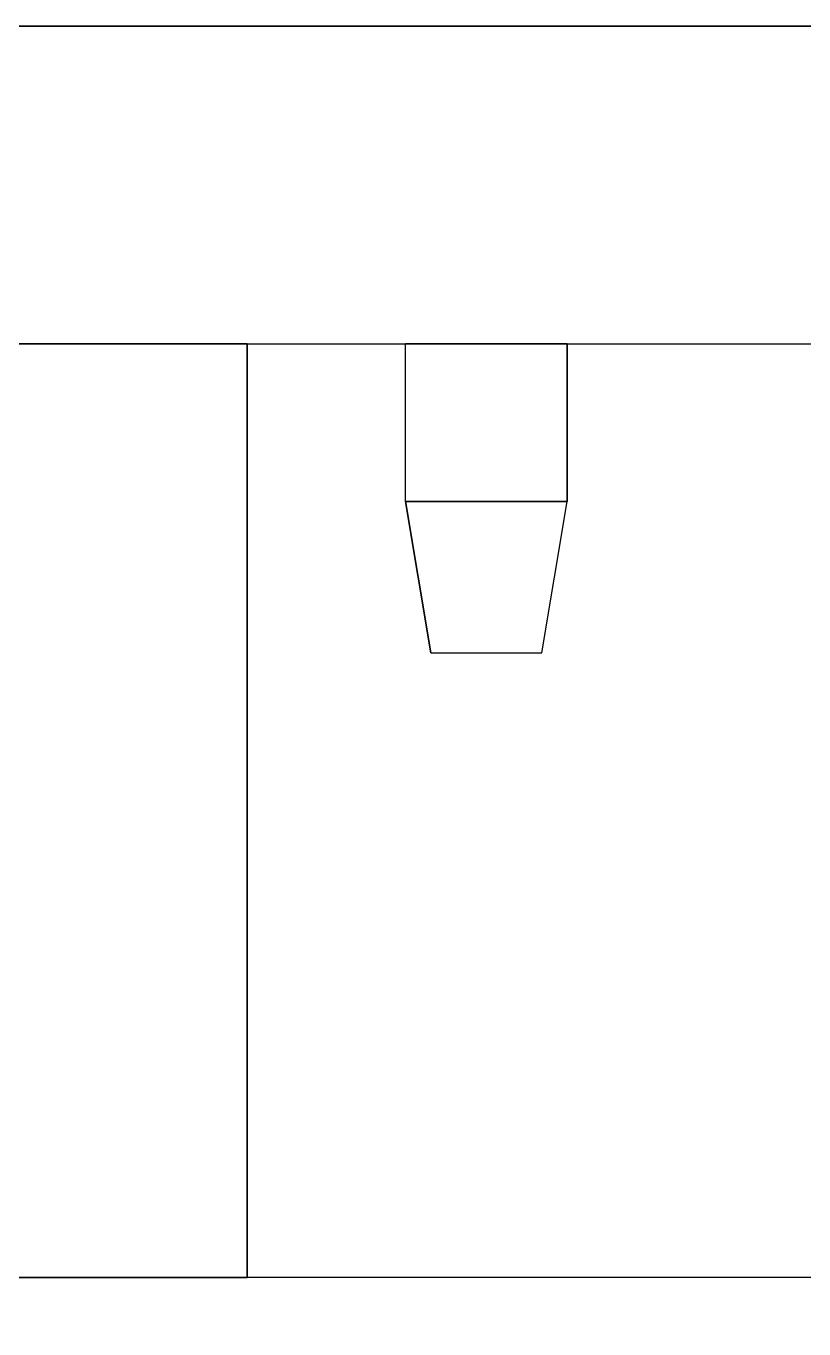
# Model space of a CAD drawing. Header units: millimetres. Extents: x -58 to 58, y -6 to 23.
# Drawn here: x -43.31 to -39.4, y -0.26 to 6.3 of the extents above; entities that cross this region are included whole.
import ezdxf

# ---------------------------------------------------------------- set-up
doc = ezdxf.new("R2010")
doc.units = ezdxf.units.MM
doc.header["$MEASUREMENT"] = 0
doc.layers.add('CL57_ASM', color=7, linetype='CONTINUOUS')

msp = doc.modelspace()

# ---------------------------------------------------------------- linework, layer by layer
at = {"layer": 'CL57_ASM'}
for p, q in [((-43.8, 6.3, -1), (42.2, 6.3, -1)), ((42.2, 6.3), (-43.8, 6.3)), ((-43.8, 6.3, -1), (42.2, 6.3, -1)), ((42.2, 6.3), (-43.8, 6.3)), ((-43.8, 6.3, -1), (42.2, 6.3, -1)), ((42.2, 6.3), (-43.8, 6.3)), ((-43.8, 6.3, -1), (42.2, 6.3, -1)), ((42.2, 6.3), (-43.8, 6.3)), ((-43.8, 6.3, -1), (42.2, 6.3, -1)), ((42.2, 6.3), (-43.8, 6.3)), ((-43.8, 6.3, -1), (42.2, 6.3, -1)), ((42.2, 6.3), (-43.8, 6.3)), ((-47.5, 4.7, -2), (47.5, 4.7, -2)), ((-47.5, 4.7, -64.7), (47.5, 4.7, -64.7)), ((-47.5, 4.7, -64.7), (47.5, 4.7, -64.7)), ((-47.5, 4.7, -2), (47.5, 4.7, -2)), ((-47.5, 4.7, -2), (47.5, 4.7, -2)), ((-47.5, 4.7, -64.7), (47.5, 4.7, -64.7)), ((-47.5, 4.7, -64.7), (47.5, 4.7, -64.7)), ((-47.5, 4.7, -2), (47.5, 4.7, -2)), ((-47.5, 4.7, -2), (47.5, 4.7, -2)), ((-47.5, 4.7, -64.7), (47.5, 4.7, -64.7)), ((-47.5, 4.7, -64.7), (47.5, 4.7, -64.7)), ((-47.5, 4.7, -2), (47.5, 4.7, -2)), ((-43.47, 4.7, -17.85), (-42.1999, 4.7, -15.65)), ((-42.1999, 4.7, -15.35), (-43.47, 4.7, -13.15)), ((-43.47, 4.7, -7.85), (-42.1999, 4.7, -5.65)), ((-42.1999, 4.7, -5.35), (-43.47, 4.7, -3.15)), ((-43.47, 4.7, -63.35), (-42.1999, 4.7, -61.15)), ((-42.1999, 4.7, -60.85), (-43.47, 4.7, -58.65)), ((-42.1999, 4.7, -60.85), (-43.47, 4.7, -58.65)), ((-43.47, 4.7, -63.35), (-42.1999, 4.7, -61.15)), ((-42.1999, 4.7, -15.35), (-43.47, 4.7, -13.15)), ((-43.47, 4.7, -17.85), (-42.1999, 4.7, -15.65)), ((-42.1999, 4.7, -5.35), (-43.47, 4.7, -3.15)), ((-43.47, 4.7, -7.85), (-42.1999, 4.7, -5.65)), ((-43.47, 4.7, -17.85), (-42.1999, 4.7, -15.65)), ((-42.1999, 4.7, -15.35), (-43.47, 4.7, -13.15)), ((-43.47, 4.7, -7.85), (-42.1999, 4.7, -5.65)), ((-42.1999, 4.7, -5.35), (-43.47, 4.7, -3.15)), ((-43.47, 4.7, -63.35), (-42.1999, 4.7, -61.15)), ((-42.1999, 4.7, -60.85), (-43.47, 4.7, -58.65)), ((-42.1999, 4.7, -60.85), (-43.47, 4.7, -58.65)), ((-43.47, 4.7, -63.35), (-42.1999, 4.7, -61.15)), ((-42.1999, 4.7, -15.35), (-43.47, 4.7, -13.15)), ((-43.47, 4.7, -17.85), (-42.1999, 4.7, -15.65)), ((-42.1999, 4.7, -5.35), (-43.47, 4.7, -3.15)), ((-43.47, 4.7, -7.85), (-42.1999, 4.7, -5.65)), ((-43.47, 4.7, -17.85), (-42.1999, 4.7, -15.65)), ((-42.1999, 4.7, -15.35), (-43.47, 4.7, -13.15)), ((-43.47, 4.7, -7.85), (-42.1999, 4.7, -5.65)), ((-42.1999, 4.7, -5.35), (-43.47, 4.7, -3.15)), ((-43.47, 4.7, -63.35), (-42.1999, 4.7, -61.15)), ((-42.1999, 4.7, -60.85), (-43.47, 4.7, -58.65)), ((-42.1999, 4.7, -60.85), (-43.47, 4.7, -58.65)), ((-43.47, 4.7, -63.35), (-42.1999, 4.7, -61.15)), ((-42.1999, 4.7, -15.35), (-43.47, 4.7, -13.15)), ((-43.47, 4.7, -17.85), (-42.1999, 4.7, -15.65)), ((-42.1999, 4.7, -5.35), (-43.47, 4.7, -3.15)), ((-43.47, 4.7, -7.85), (-42.1999, 4.7, -5.65)), ((-42.1999, 4.7, -60.85), (-42.1999, 0, -60.85)), ((-42.1999, 4.7, -61.15), (-42.1999, 0, -61.15)), ((-42.1999, 4.7, -60.85), (-42.1999, 0, -60.85)), ((-42.1999, 4.7, -61.15), (-42.1999, 0, -61.15)), ((-42.1999, 0, -15.35), (-42.1999, 4.7, -15.35)), ((-42.1999, 0, -15.65), (-42.1999, 4.7, -15.65)), ((-42.1999, 0, -15.35), (-42.1999, 4.7, -15.35)), ((-42.1999, 0, -15.65), (-42.1999, 4.7, -15.65)), ((-42.1999, 0, -5.35), (-42.1999, 4.7, -5.35)), ((-42.1999, 0, -5.65), (-42.1999, 4.7, -5.65)), ((-42.1999, 0, -5.35), (-42.1999, 4.7, -5.35)), ((-42.1999, 0, -5.65), (-42.1999, 4.7, -5.65)), ((-42.1999, 4.7, -60.85), (-42.1999, 0, -60.85)), ((-42.1999, 4.7, -61.15), (-42.1999, 0, -61.15)), ((-42.1999, 4.7, -60.85), (-42.1999, 0, -60.85)), ((-42.1999, 4.7, -61.15), (-42.1999, 0, -61.15)), ((-42.1999, 0, -15.35), (-42.1999, 4.7, -15.35)), ((-42.1999, 0, -15.65), (-42.1999, 4.7, -15.65)), ((-42.1999, 0, -15.35), (-42.1999, 4.7, -15.35)), ((-42.1999, 0, -15.65), (-42.1999, 4.7, -15.65)), ((-42.1999, 0, -5.35), (-42.1999, 4.7, -5.35)), ((-42.1999, 0, -5.65), (-42.1999, 4.7, -5.65)), ((-42.1999, 0, -5.35), (-42.1999, 4.7, -5.35)), ((-42.1999, 0, -5.65), (-42.1999, 4.7, -5.65)), ((-42.1999, 4.7, -60.85), (-42.1999, 0, -60.85)), ((-42.1999, 4.7, -61.15), (-42.1999, 0, -61.15)), ((-42.1999, 4.7, -60.85), (-42.1999, 0, -60.85)), ((-42.1999, 4.7, -61.15), (-42.1999, 0, -61.15)), ((-42.1999, 0, -15.35), (-42.1999, 4.7, -15.35)), ((-42.1999, 0, -15.65), (-42.1999, 4.7, -15.65)), ((-42.1999, 0, -15.35), (-42.1999, 4.7, -15.35)), ((-42.1999, 0, -15.65), (-42.1999, 4.7, -15.65)), ((-42.1999, 0, -5.35), (-42.1999, 4.7, -5.35)), ((-42.1999, 0, -5.65), (-42.1999, 4.7, -5.65)), ((-42.1999, 0, -5.35), (-42.1999, 4.7, -5.35)), ((-42.1999, 0, -5.65), (-42.1999, 4.7, -5.65)), ((-41.4029, 4.7, -7.7216), (-40.5901, 4.7, -7.7216)), ((-41.4029, 4.7, -8.5344), (-41.4029, 4.7, -7.7216)), ((-40.5901, 4.7, -8.5344), (-41.4029, 4.7, -8.5344)), ((-40.5901, 4.7, -8.5344), (-41.4029, 4.7, -8.5344)), ((-41.4029, 3.906, -8.5344), (-41.4029, 4.7, -8.5344)), ((-41.4029, 4.7, -8.5344), (-41.4029, 4.7, -7.7216)), ((-41.4029, 3.906, -7.7216), (-41.4029, 4.7, -7.7216)), ((-41.4029, 3.906, -8.5344), (-41.4029, 4.7, -8.5344)), ((-41.4029, 3.906, -7.7216), (-41.4029, 4.7, -7.7216)), ((-41.4029, 4.7, -7.7216), (-40.5901, 4.7, -7.7216)), ((-41.4029, 4.7, -7.7216), (-40.5901, 4.7, -7.7216)), ((-41.4029, 4.7, -8.5344), (-41.4029, 4.7, -7.7216)), ((-40.5901, 4.7, -8.5344), (-41.4029, 4.7, -8.5344)), ((-40.5901, 4.7, -8.5344), (-41.4029, 4.7, -8.5344)), ((-41.4029, 3.906, -8.5344), (-41.4029, 4.7, -8.5344)), ((-41.4029, 4.7, -8.5344), (-41.4029, 4.7, -7.7216)), ((-41.4029, 3.906, -7.7216), (-41.4029, 4.7, -7.7216)), ((-41.4029, 3.906, -8.5344), (-41.4029, 4.7, -8.5344)), ((-41.4029, 3.906, -7.7216), (-41.4029, 4.7, -7.7216)), ((-41.4029, 4.7, -7.7216), (-40.5901, 4.7, -7.7216)), ((-41.4029, 4.7, -7.7216), (-40.5901, 4.7, -7.7216)), ((-41.4029, 4.7, -8.5344), (-41.4029, 4.7, -7.7216)), ((-40.5901, 4.7, -8.5344), (-41.4029, 4.7, -8.5344)), ((-40.5901, 4.7, -8.5344), (-41.4029, 4.7, -8.5344)), ((-41.4029, 3.906, -8.5344), (-41.4029, 4.7, -8.5344)), ((-41.4029, 4.7, -8.5344), (-41.4029, 4.7, -7.7216)), ((-41.4029, 3.906, -7.7216), (-41.4029, 4.7, -7.7216)), ((-41.4029, 3.906, -8.5344), (-41.4029, 4.7, -8.5344)), ((-41.4029, 3.906, -7.7216), (-41.4029, 4.7, -7.7216)), ((-41.4029, 4.7, -7.7216), (-40.5901, 4.7, -7.7216)), ((-40.5901, 4.7, -7.7216), (-40.5901, 4.7, -8.5344)), ((-40.5901, 4.7, -7.7216), (-40.5901, 3.906, -7.7216)), ((-40.5901, 3.906, -8.5344), (-40.5901, 4.7, -8.5344)), ((-40.5901, 4.7, -7.7216), (-40.5901, 4.7, -8.5344)), ((-40.5901, 3.906, -8.5344), (-40.5901, 4.7, -8.5344)), ((-40.5901, 4.7, -7.7216), (-40.5901, 3.906, -7.7216)), ((-40.5901, 4.7, -7.7216), (-40.5901, 4.7, -8.5344)), ((-40.5901, 4.7, -7.7216), (-40.5901, 3.906, -7.7216)), ((-40.5901, 3.906, -8.5344), (-40.5901, 4.7, -8.5344)), ((-40.5901, 4.7, -7.7216), (-40.5901, 4.7, -8.5344)), ((-40.5901, 3.906, -8.5344), (-40.5901, 4.7, -8.5344)), ((-40.5901, 4.7, -7.7216), (-40.5901, 3.906, -7.7216)), ((-40.5901, 4.7, -7.7216), (-40.5901, 4.7, -8.5344)), ((-40.5901, 4.7, -7.7216), (-40.5901, 3.906, -7.7216)), ((-40.5901, 3.906, -8.5344), (-40.5901, 4.7, -8.5344)), ((-40.5901, 4.7, -7.7216), (-40.5901, 4.7, -8.5344)), ((-40.5901, 3.906, -8.5344), (-40.5901, 4.7, -8.5344)), ((-40.5901, 4.7, -7.7216), (-40.5901, 3.906, -7.7216)), ((-40.5901, 3.906, -8.5344), (-41.4029, 3.906, -8.5344)), ((-41.4029, 3.906, -8.5344), (-41.4029, 3.906, -7.7216)), ((-41.4029, 3.906, -7.7216), (-40.5901, 3.906, -7.7216)), ((-41.4029, 3.906, -7.7216), (-41.2759, 3.144, -7.8486)), ((-41.4029, 3.906, -7.7216), (-40.5901, 3.906, -7.7216)), ((-40.5901, 3.906, -8.5344), (-41.4029, 3.906, -8.5344)), ((-41.2759, 3.144, -8.4074), (-41.4029, 3.906, -8.5344)), ((-41.4029, 3.906, -8.5344), (-41.4029, 3.906, -7.7216)), ((-41.4029, 3.906, -7.7216), (-41.2759, 3.144, -7.8486)), ((-41.2759, 3.144, -8.4074), (-41.4029, 3.906, -8.5344)), ((-40.5901, 3.906, -8.5344), (-41.4029, 3.906, -8.5344)), ((-41.4029, 3.906, -8.5344), (-41.4029, 3.906, -7.7216)), ((-41.4029, 3.906, -7.7216), (-40.5901, 3.906, -7.7216)), ((-41.4029, 3.906, -7.7216), (-41.2759, 3.144, -7.8486)), ((-41.4029, 3.906, -7.7216), (-40.5901, 3.906, -7.7216)), ((-40.5901, 3.906, -8.5344), (-41.4029, 3.906, -8.5344)), ((-41.2759, 3.144, -8.4074), (-41.4029, 3.906, -8.5344)), ((-41.4029, 3.906, -8.5344), (-41.4029, 3.906, -7.7216)), ((-41.4029, 3.906, -7.7216), (-41.2759, 3.144, -7.8486)), ((-41.2759, 3.144, -8.4074), (-41.4029, 3.906, -8.5344)), ((-40.5901, 3.906, -8.5344), (-41.4029, 3.906, -8.5344)), ((-41.4029, 3.906, -8.5344), (-41.4029, 3.906, -7.7216)), ((-41.4029, 3.906, -7.7216), (-40.5901, 3.906, -7.7216)), ((-41.4029, 3.906, -7.7216), (-41.2759, 3.144, -7.8486)), ((-41.4029, 3.906, -7.7216), (-40.5901, 3.906, -7.7216)), ((-40.5901, 3.906, -8.5344), (-41.4029, 3.906, -8.5344)), ((-41.2759, 3.144, -8.4074), (-41.4029, 3.906, -8.5344)), ((-41.4029, 3.906, -8.5344), (-41.4029, 3.906, -7.7216)), ((-41.4029, 3.906, -7.7216), (-41.2759, 3.144, -7.8486)), ((-41.2759, 3.144, -8.4074), (-41.4029, 3.906, -8.5344)), ((-40.7171, 3.144, -7.8486), (-40.5901, 3.906, -7.7216)), ((-40.7171, 3.144, -8.4074), (-40.5901, 3.906, -8.5344)), ((-40.7171, 3.144, -7.8486), (-40.5901, 3.906, -7.7216)), ((-40.7171, 3.144, -8.4074), (-40.5901, 3.906, -8.5344)), ((-40.7171, 3.144, -7.8486), (-40.5901, 3.906, -7.7216)), ((-40.7171, 3.144, -8.4074), (-40.5901, 3.906, -8.5344)), ((-40.7171, 3.144, -7.8486), (-40.5901, 3.906, -7.7216)), ((-40.7171, 3.144, -8.4074), (-40.5901, 3.906, -8.5344)), ((-40.7171, 3.144, -7.8486), (-40.5901, 3.906, -7.7216)), ((-40.7171, 3.144, -8.4074), (-40.5901, 3.906, -8.5344)), ((-40.7171, 3.144, -7.8486), (-40.5901, 3.906, -7.7216)), ((-40.7171, 3.144, -8.4074), (-40.5901, 3.906, -8.5344)), ((-40.5901, 3.906, -7.7216), (-40.5901, 3.906, -8.5344)), ((-40.5901, 3.906, -7.7216), (-40.5901, 3.906, -8.5344)), ((-40.5901, 3.906, -7.7216), (-40.5901, 3.906, -8.5344)), ((-40.5901, 3.906, -7.7216), (-40.5901, 3.906, -8.5344)), ((-40.5901, 3.906, -7.7216), (-40.5901, 3.906, -8.5344)), ((-40.5901, 3.906, -7.7216), (-40.5901, 3.906, -8.5344)), ((-41.2759, 3.144, -7.8486), (-40.7171, 3.144, -7.8486)), ((-41.2759, 3.144, -8.4074), (-40.7171, 3.144, -8.4074)), ((-41.2759, 3.144, -7.8486), (-41.2759, 3.144, -8.4074)), ((-41.2759, 3.144, -7.8486), (-40.7171, 3.144, -7.8486)), ((-41.2759, 3.144, -8.4074), (-40.7171, 3.144, -8.4074)), ((-41.2759, 3.144, -7.8486), (-41.2759, 3.144, -8.4074)), ((-41.2759, 3.144, -7.8486), (-40.7171, 3.144, -7.8486)), ((-41.2759, 3.144, -8.4074), (-40.7171, 3.144, -8.4074)), ((-41.2759, 3.144, -7.8486), (-41.2759, 3.144, -8.4074)), ((-41.2759, 3.144, -7.8486), (-40.7171, 3.144, -7.8486)), ((-41.2759, 3.144, -8.4074), (-40.7171, 3.144, -8.4074)), ((-41.2759, 3.144, -7.8486), (-41.2759, 3.144, -8.4074)), ((-41.2759, 3.144, -7.8486), (-40.7171, 3.144, -7.8486)), ((-41.2759, 3.144, -8.4074), (-40.7171, 3.144, -8.4074)), ((-41.2759, 3.144, -7.8486), (-41.2759, 3.144, -8.4074)), ((-41.2759, 3.144, -7.8486), (-40.7171, 3.144, -7.8486)), ((-41.2759, 3.144, -8.4074), (-40.7171, 3.144, -8.4074)), ((-41.2759, 3.144, -7.8486), (-41.2759, 3.144, -8.4074)), ((-40.7171, 3.144, -7.8486), (-40.7171, 3.144, -8.4074)), ((-40.7171, 3.144, -7.8486), (-40.7171, 3.144, -8.4074)), ((-40.7171, 3.144, -7.8486), (-40.7171, 3.144, -8.4074)), ((-40.7171, 3.144, -7.8486), (-40.7171, 3.144, -8.4074)), ((-40.7171, 3.144, -7.8486), (-40.7171, 3.144, -8.4074)), ((-40.7171, 3.144, -7.8486), (-40.7171, 3.144, -8.4074)), ((58, 0, -65.7), (-58, 0, -65.7)), ((58, 0, -65.7), (-58, 0, -65.7)), ((58, 0, -65.7), (-58, 0, -65.7)), ((58, 0, -65.7), (-58, 0, -65.7)), ((58, 0, -65.7), (-58, 0, -65.7)), ((58, 0, -65.7), (-58, 0, -65.7)), ((48.5, 0, -1), (-48.5, 0, -1)), ((48.5, 0, -1), (-48.5, 0, -1)), ((48.5, 0, -1), (-48.5, 0, -1)), ((48.5, 0, -1), (-48.5, 0, -1)), ((48.5, 0, -1), (-48.5, 0, -1)), ((48.5, 0, -1), (-48.5, 0, -1)), ((-43.47, 0, -58.65), (-42.1999, 0, -60.85)), ((-42.1999, 0, -61.15), (-43.47, 0, -63.35)), ((-42.1999, 0, -61.15), (-43.47, 0, -63.35)), ((-43.47, 0, -58.65), (-42.1999, 0, -60.85)), ((-42.1999, 0, -15.65), (-43.47, 0, -17.85)), ((-43.47, 0, -13.15), (-42.1999, 0, -15.35)), ((-42.1999, 0, -5.65), (-43.47, 0, -7.85)), ((-43.47, 0, -3.15), (-42.1999, 0, -5.35)), ((-43.47, 0, -13.15), (-42.1999, 0, -15.35)), ((-42.1999, 0, -15.65), (-43.47, 0, -17.85)), ((-43.47, 0, -3.15), (-42.1999, 0, -5.35)), ((-42.1999, 0, -5.65), (-43.47, 0, -7.85)), ((-43.47, 0, -58.65), (-42.1999, 0, -60.85)), ((-42.1999, 0, -61.15), (-43.47, 0, -63.35)), ((-42.1999, 0, -61.15), (-43.47, 0, -63.35)), ((-43.47, 0, -58.65), (-42.1999, 0, -60.85)), ((-42.1999, 0, -15.65), (-43.47, 0, -17.85)), ((-43.47, 0, -13.15), (-42.1999, 0, -15.35)), ((-42.1999, 0, -5.65), (-43.47, 0, -7.85)), ((-43.47, 0, -3.15), (-42.1999, 0, -5.35)), ((-43.47, 0, -13.15), (-42.1999, 0, -15.35)), ((-42.1999, 0, -15.65), (-43.47, 0, -17.85)), ((-43.47, 0, -3.15), (-42.1999, 0, -5.35)), ((-42.1999, 0, -5.65), (-43.47, 0, -7.85)), ((-43.47, 0, -58.65), (-42.1999, 0, -60.85)), ((-42.1999, 0, -61.15), (-43.47, 0, -63.35)), ((-42.1999, 0, -61.15), (-43.47, 0, -63.35)), ((-43.47, 0, -58.65), (-42.1999, 0, -60.85)), ((-42.1999, 0, -15.65), (-43.47, 0, -17.85)), ((-43.47, 0, -13.15), (-42.1999, 0, -15.35)), ((-42.1999, 0, -5.65), (-43.47, 0, -7.85)), ((-43.47, 0, -3.15), (-42.1999, 0, -5.35)), ((-43.47, 0, -13.15), (-42.1999, 0, -15.35)), ((-42.1999, 0, -15.65), (-43.47, 0, -17.85)), ((-43.47, 0, -3.15), (-42.1999, 0, -5.35)), ((-42.1999, 0, -5.65), (-43.47, 0, -7.85))]:
    msp.add_line(p, q, dxfattribs=at)
for centre in [(-42.4597, 4.7, -15.5), (-42.4597, 4.7, -5.5), (-42.4597, 4.7, -61), (-42.4597, 4.7, -61), (-42.4597, 4.7, -15.5), (-42.4597, 4.7, -5.5), (-42.4597, 4.7, -15.5), (-42.4597, 4.7, -5.5), (-42.4597, 4.7, -61), (-42.4597, 4.7, -61), (-42.4597, 4.7, -15.5), (-42.4597, 4.7, -5.5), (-42.4597, 4.7, -15.5), (-42.4597, 4.7, -5.5), (-42.4597, 4.7, -61), (-42.4597, 4.7, -61), (-42.4597, 4.7, -15.5), (-42.4597, 4.7, -5.5), (-42.4597, 0, -61), (-42.4597, 0, -61), (-42.4597, 0, -15.5), (-42.4597, 0, -5.5), (-42.4597, 0, -15.5), (-42.4597, 0, -5.5), (-42.4597, 0, -61), (-42.4597, 0, -61), (-42.4597, 0, -15.5), (-42.4597, 0, -5.5), (-42.4597, 0, -15.5), (-42.4597, 0, -5.5), (-42.4597, 0, -61), (-42.4597, 0, -61), (-42.4597, 0, -15.5), (-42.4597, 0, -5.5), (-42.4597, 0, -15.5), (-42.4597, 0, -5.5)]:
    msp.add_arc(centre, 0.259808, 0, 0, dxfattribs=at)

doc.saveas('drawing.dxf')
